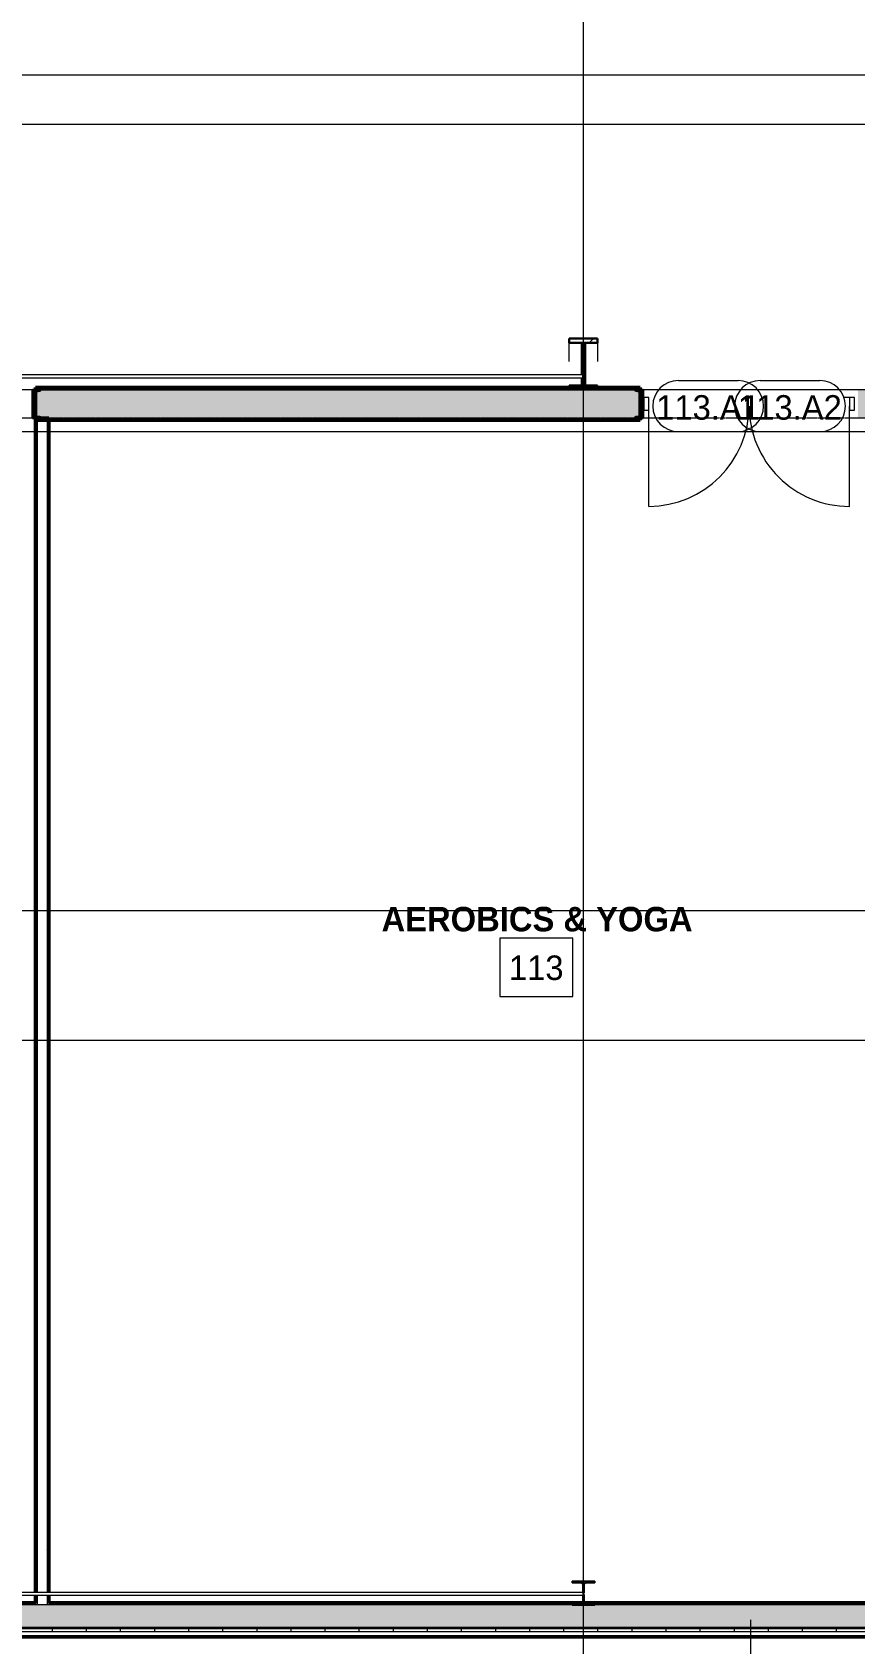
# Model space of a CAD drawing. Header units: inches. Extents: x 15537 to 31673, y -30778 to -16067.
# Drawn here: x 24629 to 24918, y -22801 to -22234 of the extents above; entities that cross this region are included whole.
import ezdxf

# ---------------------------------------------------------------- set-up
doc = ezdxf.new("R2010")
doc.units = ezdxf.units.IN
doc.header["$MEASUREMENT"] = 0
doc.linetypes.add('Grid Line 1_2_', pattern=[0.875, 0.5, -0.125, 0.125, -0.125])
for name, color, linetype, lineweight in [('A-AREA-IDEN', 2, 'Continuous', 9), ('A-DETL', 90, 'Continuous', 9), ('A-DOOR', 31, 'Continuous', 13), ('A-DOOR-IDEN', 31, 'Continuous', 9), ('A-FLOR', 192, 'Continuous', 13), ('A-GLAZ-CWMG', 51, 'Continuous', 9), ('A-WALL', 113, 'Continuous', 13), ('A-WALL-IDEN', 211, 'Continuous', 9), ('A-WALL-PATT', 111, 'Continuous', 50), ('G-ANNO-SYMB', 111, 'Continuous', 9), ('I-WALL', 2, 'Continuous', 13), ('S-BEAM', 12, 'Continuous', 9), ('S-COLS', 52, 'Continuous', 9), ('S-GRID', 1, 'Continuous', 9)]:
    doc.layers.add(name, color=color, linetype=linetype, lineweight=lineweight)
doc.styles.add('Century Gothic', font='GOTHIC.TTF', dxfattribs={"height": 8.622671})
doc.styles.add('Century Gothic_B', font='GOTHICB.TTF', dxfattribs={"height": 8.616719})
pattern_1 = [(0, (0, 0), (30.72, 7.68), [1.267, -21.773, 1.267, -21.773, -122.88]), (0, (0, 0), (30.72, 7.68), [-46.08, 1.267, -44.813, 1.267, -21.773, -53.76]), (0, (0, 0), (30.72, 7.68), [-115.2, 1.267, -14.093, 1.267, -37.133]), (120, (11.52, 3.84), (-22.0110751, 22.7643004), [1.267, -21.773, 1.267, -21.773, -122.88]), (120, (11.52, 3.84), (-22.0110751, 22.7643004), [-46.08, 1.267, -44.813, 1.267, -21.773, -53.76]), (120, (11.52, 3.84), (-22.0110751, 22.7643004), [-115.2, 1.267, -14.093, 1.267, -37.133]), (240, (15.36, 19.2), (-8.7089249, -30.4443004), [1.267, -21.773, 1.267, -21.773, -122.88]), (240, (15.36, 19.2), (-8.7089249, -30.4443004), [-46.08, 1.267, -44.813, 1.267, -21.773, -53.76]), (240, (15.36, 19.2), (-8.7089249, -30.4443004), [-115.2, 1.267, -14.093, 1.267, -37.133])]
pattern_2 = [(161.57, (0.48, 0.48), (-3.839953776, -1.544e-05), [0, -27.322, 3.034, 0]), (18.43, (-0.48, 0.48), (-3.839953776, 1.544e-05), [0, -27.322, 3.034, 0]), (108.43, (0.48, 0.48), (1.919622, -9.60052459), [9.106, -21.25]), (71.57, (-0.48, 0.48), (1.919622, 9.60052459), [9.106, -21.25])]
pattern_3 = [(225, (24822.89, -22360.053), (9.503515, -9.503515), []), (225, (24822.89, -22374.453), (9.503515, -9.503515), [])]

# ---------------------------------------------------------------- blocks, each defined once
blk = doc.blocks.new('W-Wide Flange-Column - B2_E-V5-First Floor Plan - Enlarged')
at = {"layer": 'S-COLS'}
h = blk.add_hatch(dxfattribs=at)
h.set_pattern_fill('FP_6', color=256, style=0, pattern_type=2)
h.set_pattern_definition([(225, (24822.89, -22783.178), (9.503515, -9.503515), []), (225, (24822.89, -22797.578), (9.503515, -9.503515), [])])
h.paths.add_polyline_path([(4, 4.12), (-4, 4.12), (-4, 3.69), (-0.84, 3.69), (-0.35, 3.49), (-0.14, 3), (-0.11, 0.65), (0.06, 0.73), (0.14, 0.73), (0.14, 3), (0.35, 3.49), (0.84, 3.69), (4, 3.69)], flags=0)
h.paths.add_polyline_path([(-0.14, -0.15), (-0.14, -3), (-0.35, -3.49), (-0.84, -3.69), (-4, -3.69), (-4, -4.13), (4, -4.13), (4, -3.69), (0.84, -3.69), (0.35, -3.49), (0.14, -3), (0.13, -0.27), (-0.06, -0.23)], flags=0)
at = {"layer": 'S-COLS', "lineweight": 30}
for p, q in [((4, 4.12), (-4, 4.12)), ((-4, 4.12), (-4, 3.69)), ((-4, 3.69), (-0.84, 3.69)), ((-0.14, 3), (-0.14, 0.62)), ((0.14, 0.73), (0.14, 3)), ((0.84, 3.69), (4, 3.69)), ((4, 3.69), (4, 4.12)), ((-0.84, -3.69), (-4, -3.69)), ((-4, -3.69), (-4, -4.13)), ((-4, -4.13), (4, -4.13)), ((-0.14, -0.15), (-0.14, -3)), ((0.14, -3), (0.14, -0.27)), ((4, -3.69), (0.84, -3.69)), ((4, -4.13), (4, -3.69))]:
    blk.add_line(p, q, dxfattribs=at)
for centre, start, end in [((-0.84, 3), 0, 90), ((0.84, 3), 90, 180), ((-0.84, -3), 270, 0), ((0.84, -3), 180, 270)]:
    blk.add_arc(centre, 0.691, start, end, dxfattribs=at)
blk = doc.blocks.new('columns and girder2 - one-V25-First Floor Plan - Enlarged')
at = {"layer": 'S-BEAM'}
h = blk.add_hatch(dxfattribs=at)
h.set_pattern_fill('FP_29', color=256, style=0, pattern_type=2)
h.set_pattern_definition(pattern_3)
h.paths.add_polyline_path([(0, -1.25), (-5, -1.25), (-5, -2), (5, -2), (5, -1.25)], flags=0)
h.paths.add_polyline_path([(5, -17.03), (-5, -17.03), (-5, -18.55), (5, -18.55)], flags=0)
h.paths.add_polyline_path([(5, -1204.89), (-5, -1204.89), (-5, -1206.4), (5, -1206.4)], flags=0)
h.paths.add_polyline_path([(-5, -1224.25), (-5, -1225), (5, -1225), (5, -1224.25)], flags=0)
h = blk.add_hatch(dxfattribs=at)
h.set_pattern_fill('FP_29', color=256, style=0, pattern_type=2)
h.set_pattern_definition(pattern_3)
h.paths.add_polyline_path([(0.29, -5.53), (0.36, -5.21), (0.3, -5.43)], flags=0)
h.paths.add_polyline_path([(0, -5.72), (0.22, -5.6), (0.05, -5.68), (0.01, -5.71)], flags=0)
h.paths.add_polyline_path([(0.29, -2), (-0.63, -2), (-0.63, -17.03), (0.62, -17.03), (0.62, -5.72), (-0.16, -5.67), (-0.32, -5.43), (-0.34, -5.22), (-0.22, -4.84), (-0.03, -4.73), (0.16, -4.72), (0.62, -4.72), (0.62, -2), (0.32, -2)], flags=0)
h.paths.add_polyline_path([(0.29, -1206.4), (-0.63, -1206.4), (-0.63, -1224.25), (0.62, -1224.25), (0.56, -1216.22), (-0.11, -1216.15), (-0.29, -1216.06), (-0.4, -1215.7), (-0.28, -1215.35), (0.01, -1215.21), (0.62, -1215.21), (0.62, -1206.4), (0.35, -1206.4)], flags=0)
at = {"layer": 'S-BEAM', "lineweight": 30}
for p, q in [((-5, -1.25), (-5, -2)), ((-5, -2), (5, -2)), ((0.62, -2), (-0.63, -2)), ((-0.63, -2), (-0.63, -17.03)), ((0.62, -4.72), (0.62, -2)), ((5, -2), (5, -1.25)), ((0.62, -17.03), (0.62, -5.72)), ((5, -17.03), (-5, -17.03)), ((-5, -17.03), (-5, -18.55)), ((-5, -18.55), (5, -18.55)), ((-0.63, -17.03), (0.62, -17.03)), ((5, -18.55), (5, -17.03))]:
    blk.add_line(p, q, dxfattribs=at)
at = {"layer": 'S-BEAM'}
for p, q in [((-5, -17.03), (-5, -10.42)), ((5, -10.42), (5, -17.03))]:
    blk.add_line(p, q, dxfattribs=at)
blk = doc.blocks.new('Round Bar - 1_-1257056-First Floor Plan - Enlarged')
at = {"layer": 'S-BEAM'}
for p, q in [((24678.59, -22354.33), (24533.39, -22354.33)), ((24533.39, -22355.33), (24678.59, -22355.33))]:
    blk.add_line(p, q, dxfattribs=at)
for start_param, end_param in [(0, 3.141593), (3.141593, 6.283185)]:
    blk.add_ellipse((24533.39, -22354.83), major_axis=(0, 0.5), ratio=0.73532, start_param=start_param, end_param=end_param, dxfattribs=at)
blk = doc.blocks.new('Round Bar - 1_-1257174-First Floor Plan - Enlarged')
at = {"layer": 'S-BEAM'}
for p, q in [((24822.89, -22354.33), (24677.63, -22354.33)), ((24677.69, -22355.33), (24822.89, -22355.33))]:
    blk.add_line(p, q, dxfattribs=at)
for start_param, end_param in [(0, 3.141593), (3.141593, 6.283185)]:
    blk.add_ellipse((24822.89, -22354.83), major_axis=(0, 0.5), ratio=0.73532, start_param=start_param, end_param=end_param, dxfattribs=at)
blk = doc.blocks.new('Round Bar - 1_-1264636-First Floor Plan - Enlarged')
at = {"layer": 'S-BEAM'}
for p, q in [((24678.94, -22782.91), (24533.34, -22782.91)), ((24533.34, -22783.91), (24678.92, -22783.91))]:
    blk.add_line(p, q, dxfattribs=at)
for start_param, end_param in [(0, 3.141593), (3.141593, 6.283185)]:
    blk.add_ellipse((24533.34, -22783.41), major_axis=(0, 0.5), ratio=0.440323, start_param=start_param, end_param=end_param, dxfattribs=at)
blk = doc.blocks.new('Round Bar - 1_-1264677-First Floor Plan - Enlarged')
at = {"layer": 'S-BEAM'}
for p, q in [((24677.32, -22783.91), (24822.91, -22783.91)), ((24822.91, -22782.91), (24677.33, -22782.91))]:
    blk.add_line(p, q, dxfattribs=at)
for start_param, end_param in [(0, 3.141593), (3.141593, 6.283185)]:
    blk.add_ellipse((24822.91, -22783.41), major_axis=(0, 0.5), ratio=0.440323, start_param=start_param, end_param=end_param, dxfattribs=at)
blk = doc.blocks.new('Door_Single_Storefront - one-1371410-First Floor Plan - Enlarged')
at = {"layer": 'A-DOOR'}
blk.add_line((-17.65625, -35.3125), (-17.65625, 0), dxfattribs=at)
blk.add_arc((-17.65625, 0), 35.3125, 270, 0, dxfattribs=at)
blk = doc.blocks.new('Rectangular Mullion - Interior 1_75_ x 4_5_-1318268-First Floor Plan - Enlarged')
at = {"layer": 'A-GLAZ-CWMG', "lineweight": 20}
for p, q in [((-1.75, 1.5), (0, 1.5)), ((-1.75, -3), (-1.75, 1.5)), ((0, 1.5), (0, -3)), ((0, -3), (-1.75, -3))]:
    blk.add_line(p, q, dxfattribs=at)
blk = doc.blocks.new('Rectangular Mullion - Interior 1_75_ x 4_5_-1318283-First Floor Plan - Enlarged')
at = {"layer": 'A-GLAZ-CWMG', "lineweight": 20}
for p, q in [((0, 1.5), (-1.75, 1.5)), ((-1.75, 1.5), (-1.75, -3)), ((0, -3), (0, 1.5)), ((-1.75, -3), (0, -3))]:
    blk.add_line(p, q, dxfattribs=at)
blk = doc.blocks.new('Door_Single_Storefront - one-1371411-First Floor Plan - Enlarged')
at = {"layer": 'A-DOOR'}
blk.add_line((-17.65625, 35.3125), (-17.65625, 0), dxfattribs=at)
blk.add_arc((-17.65625, 0), 35.3125, 360, 90, dxfattribs=at)
blk = doc.blocks.new('Door Tag - Door Tag-4658-First Floor Plan - Enlarged')
at = {"layer": 'A-DOOR-IDEN', "color": 153}
for p, q in [((-0.109375, 0.09375), (0.109375, 0.09375)), ((-0.109375, -0.09375), (0.109375, -0.09375))]:
    blk.add_line(p, q, dxfattribs=at)
for centre, start, end in [((-0.109375, 0), 90, 270), ((0.109375, 0), 270, 90)]:
    blk.add_arc(centre, 0.09375, start, end, dxfattribs=at)

msp = doc.modelspace()

# ---------------------------------------------------------------- hatches: boundary and pattern name
at = {"layer": 'A-WALL-PATT', "lineweight": 9}
h = msp.add_hatch(dxfattribs=at)
h.set_pattern_fill('FP_14', color=256, style=0, pattern_type=2)
h.set_pattern_definition(pattern_2)
h.paths.add_polyline_path([(25739.51523, -22369.55281), (25739.51523, -22359.55281), (25562.76523, -22359.55281), (25562.76523, -22369.55281), (25610.65004, -22369.55281)], flags=0)
h.paths.add_polyline_path([(25482.26523, -22369.55281), (25482.26523, -22359.55281), (25160.76523, -22359.55281), (25160.76523, -22369.55281), (25307.76523, -22369.55281)], flags=0)
h.paths.add_polyline_path([(25118.76523, -22369.55281), (25118.76523, -22359.55281), (24919.51523, -22359.55281), (24919.51523, -22369.55281), (24927.20856, -22369.55281)], flags=0)
h.paths.add_polyline_path([(24842.89023, -22369.55281), (24842.89023, -22359.55281), (24630.01523, -22359.55281), (24630.01523, -22369.55281), (24756.34706, -22369.55281)], flags=0)
h.paths.add_polyline_path([(22799.39023, -22369.55281), (22799.39023, -22359.55281), (22781.38923, -22359.55281), (22781.38923, -22369.55281)], flags=0)
h = msp.add_hatch(dxfattribs=at)
h.set_pattern_fill('FP_13', color=256, style=0, pattern_type=2)
h.set_pattern_definition(pattern_1)
h.paths.add_polyline_path([(24630.01523, -22787.30281), (24630.64023, -22787.30281), (24630.64023, -22783.91219), (24630.01523, -22783.91219), (24630.01523, -22786.55281)], flags=0)
h.paths.add_polyline_path([(24630.02069, -22782.91219), (24630.64023, -22782.91219), (24630.64023, -22370.17781), (24634.14023, -22370.17781), (24634.14023, -22369.55281), (24630.01523, -22369.55281), (24630.01523, -22782.91219)], flags=0)
h = msp.add_hatch(dxfattribs=at)
h.set_pattern_fill('FP_13', color=256, style=0, pattern_type=2)
h.set_pattern_definition(pattern_1)
h.paths.add_polyline_path([(24634.76523, -22787.30281), (24634.76126, -22783.91219), (24634.14023, -22783.91219), (24634.14023, -22787.30281)], flags=0)
h.paths.add_polyline_path([(24634.14023, -22782.91219), (24634.76523, -22782.91219), (24634.76523, -22369.55281), (24634.14023, -22369.55281), (24634.14023, -22781.0232)], flags=0)
h = msp.add_hatch(dxfattribs=at)
h.set_pattern_fill('FP_14', color=256, style=0, pattern_type=2)
h.set_pattern_definition(pattern_2)
h.paths.add_polyline_path([(25073.32773, -22795.30281), (25073.32773, -22787.30281), (24244.76523, -22787.30281), (24244.76523, -22795.30281), (24927.20856, -22795.30281)], flags=0)
h = msp.add_hatch(dxfattribs=at)
h.set_pattern_fill('FP_16', color=256, style=0, pattern_type=2)
h.set_pattern_definition([(0, (0, 0), (0, 12), []), (90, (0, 0), (-12, 7e-16), [])])
h.paths.add_polyline_path([(24585.48782, -22796.80281), (25073.32773, -22796.80281), (25073.32773, -22795.80281), (24244.76523, -22795.80281), (24244.76523, -22796.80281)], flags=0)
at = {"layer": 'S-COLS'}
h = msp.add_hatch(dxfattribs=at)
h.set_pattern_fill('FP_11', color=256, style=0, pattern_type=2)
h.set_pattern_definition([(45, (0, 0), (-9.503515, 9.503515), []), (45, (0, 14.4), (-9.503515, 9.503515), [])])
h.paths.add_polyline_path([(24629.01523, -22369.55281), (24631.90523, -22369.55281), (24631.77752, -22369.24451), (24631.46923, -22369.11681), (24629.54123, -22368.81145), (24629.54123, -22360.29418), (24631.46923, -22359.98881), (24631.77752, -22359.86111), (24631.90523, -22359.55281), (24629.01523, -22359.55281)], flags=0)

# ---------------------------------------------------------------- linework, layer by layer
at = {"layer": 'A-AREA-IDEN', "flags": 128}
msp.add_lwpolyline([(24793.4208, -22552.62761), (24793.4208, -22573.19903), (24819.1308, -22573.19903), (24819.1308, -22552.62761)], close=True, dxfattribs=at)
at = {"layer": 'A-DETL'}
msp.add_line((24917.39023, -22362.30281), (24914.64023, -22362.30281), dxfattribs=at)
at = {"layer": 'A-FLOR'}
msp.add_line((24603.39023, -22266.05281), (26271.39023, -22266.05281), dxfattribs=at)
at = {"layer": 'A-WALL'}
for p, q in [((24630.01523, -22359.55281), (24842.89023, -22359.55281)), ((24634.14023, -22370.17781), (24630.64023, -22370.17781)), ((24630.64023, -22370.17781), (24630.64023, -22782.93978)), ((24634.14023, -22370.17781), (24634.14023, -22782.93814)), ((24634.76523, -22369.55281), (24842.89023, -22369.55281)), ((24818.89023, -22787.30281), (24537.39023, -22787.30281)), ((24630.01523, -22786.55281), (24630.01523, -22787.30281)), ((24630.64023, -22783.89951), (24630.64023, -22787.30281)), ((24634.14023, -22783.90037), (24634.14023, -22787.30281)), ((24634.76523, -22786.55281), (24634.76523, -22787.30281)), ((25073.32773, -22787.30281), (24826.89023, -22787.30281)), ((25074.07773, -22796.80281), (24244.01523, -22796.80281)), ((25074.07773, -22798.30281), (24244.01523, -22798.30281)), ((25073.32773, -22795.30281), (24244.76523, -22795.30281)), ((25073.32773, -22795.80281), (24244.76523, -22795.80281))]:
    msp.add_line(p, q, dxfattribs=at)
at = {"layer": 'A-WALL', "lineweight": 50}
for p, q in [((24630.01523, -22786.55281), (24533.69009, -22786.55281)), ((24822.59036, -22786.55281), (24634.76523, -22786.55281)), ((24965.26523, -22786.55281), (24823.19009, -22786.55281)), ((24244.01523, -22798.61531), (25074.07773, -22798.61531))]:
    msp.add_line(p, q, dxfattribs=at)
at = {"layer": 'A-WALL-IDEN', "color": 153}
msp.add_line((24881.67721, -22792.58406), (24881.67721, -22818.22918), dxfattribs=at)
at = {"layer": 'G-ANNO-SYMB'}
for p, q in [((26314.63338, -22248.83309), (22003.89418, -22248.83309)), ((26313.52018, -22374.35697), (21997.29287, -22374.35697)), ((26309.88791, -22588.63029), (21993.6606, -22588.63029))]:
    msp.add_line(p, q, dxfattribs=at)
at = {"layer": 'I-WALL', "lineweight": 50}
for p, q in [((24842.89023, -22358.80281), (24630.01523, -22358.80281)), ((24630.01523, -22358.80281), (24630.01523, -22782.94008)), ((24842.89023, -22370.30281), (24842.89023, -22358.80281)), ((24634.76523, -22369.55281), (24630.01523, -22369.55281)), ((24630.01523, -22370.30281), (24842.89023, -22370.30281)), ((24634.76523, -22782.93785), (24634.76523, -22369.55281)), ((24630.01523, -22783.89936), (24630.01523, -22786.55281)), ((24634.76523, -22786.55281), (24634.76523, -22783.90053))]:
    msp.add_line(p, q, dxfattribs=at)
at = {"layer": 'S-COLS', "lineweight": 30}
for p, q in [((24631.90523, -22359.55281), (24629.01523, -22359.55281)), ((24629.01523, -22359.55281), (24629.01523, -22369.55281)), ((24629.54123, -22360.29418), (24631.46923, -22359.98881)), ((24629.54123, -22368.81145), (24629.54123, -22360.29418)), ((24843.89023, -22359.55281), (24841.00023, -22359.55281)), ((24841.43623, -22359.98881), (24843.36423, -22360.29418)), ((24843.36423, -22360.29418), (24843.36423, -22368.81145)), ((24843.89023, -22369.55281), (24843.89023, -22359.55281)), ((24629.01523, -22369.55281), (24631.90523, -22369.55281)), ((24631.46923, -22369.11681), (24629.54123, -22368.81145)), ((24841.00023, -22369.55281), (24843.89023, -22369.55281)), ((24843.36423, -22368.81145), (24841.43623, -22369.11681))]:
    msp.add_line(p, q, dxfattribs=at)
for centre, start, end in [((24631.46923, -22359.55281), 270, 0), ((24841.43623, -22359.55281), 180, 270), ((24631.46923, -22369.55281), 0, 90), ((24841.43623, -22369.55281), 90, 180)]:
    msp.add_arc(centre, 0.436, start, end, dxfattribs=at)
at = {"layer": 'S-GRID', "linetype": 'Grid Line 1_2_'}
for p, q in [((24822.89023, -23095.79981), (24822.89023, -20550.05281)), ((24822.89023, -23413.24119), (24822.89023, -20902.42781)), ((26719.06441, -22359.55281), (22653.5125, -22359.55281)), ((27097.46684, -22359.55281), (22737.5125, -22359.55281)), ((27049.46684, -22369.55281), (22737.5125, -22369.55281)), ((26427.34156, -22543.05281), (21471.35909, -22543.05281)), ((26719.06441, -22543.05281), (21790.20666, -22543.05281)), ((26427.34156, -22787.30281), (21471.35909, -22787.30281)), ((26719.06441, -22787.30281), (21790.20666, -22787.30281)), ((26379.34156, -22795.30281), (21519.35909, -22795.30281)), ((26671.06441, -22795.30281), (21852.86259, -22795.30281))]:
    msp.add_line(p, q, dxfattribs=at)

# ---------------------------------------------------------------- block references
at = {"layer": 'A-DOOR'}
msp.add_blockref('Door_Single_Storefront - one-1371410-First Floor Plan - Enlarged', (24863.54648, -22365.30281), dxfattribs=at)
at = {"layer": 'A-DOOR', "rotation": 180}
msp.add_blockref('Door_Single_Storefront - one-1371411-First Floor Plan - Enlarged', (24898.85898, -22365.30281), dxfattribs=at)
at = {"layer": 'A-DOOR-IDEN', "color": 153, "xscale": 95.99999999999994, "yscale": 95.99999999999994, "zscale": 95.99999999999994}
for p in [(24866.79542, -22365.30281), (24895.61003, -22365.30281)]:
    msp.add_blockref('Door Tag - Door Tag-4658-First Floor Plan - Enlarged', p, dxfattribs=at)
at = {"layer": 'A-GLAZ-CWMG', "rotation": 180}
msp.add_blockref('Rectangular Mullion - Interior 1_75_ x 4_5_-1318283-First Floor Plan - Enlarged', (24844.14023, -22365.30281), dxfattribs=at)
at = {"layer": 'A-GLAZ-CWMG', "extrusion": (0, 0, -1), "rotation": 180}
msp.add_blockref('Rectangular Mullion - Interior 1_75_ x 4_5_-1318268-First Floor Plan - Enlarged', (-24918.26523, -22365.30281), dxfattribs=at)
at = {"layer": 'S-BEAM', "rotation": 180}
msp.add_blockref('columns and girder2 - one-V25-First Floor Plan - Enlarged', (24822.89023, -22360.05281), dxfattribs=at)
at = {"layer": 'S-BEAM'}
for name in ['Round Bar - 1_-1257056-First Floor Plan - Enlarged', 'Round Bar - 1_-1257174-First Floor Plan - Enlarged', 'Round Bar - 1_-1264636-First Floor Plan - Enlarged', 'Round Bar - 1_-1264677-First Floor Plan - Enlarged']:
    msp.add_blockref(name, (0, 0), dxfattribs=at)
at = {"layer": 'S-COLS', "rotation": 180}
msp.add_blockref('W-Wide Flange-Column - B2_E-V5-First Floor Plan - Enlarged', (24822.89023, -22783.17781), dxfattribs=at)

# ---------------------------------------------------------------- texts
at = {"layer": 'A-AREA-IDEN', "attachment_point": 2}
for s, insert, char_height, width, line_spacing_factor, style in [('AEROBICS & YOGA', (24806.56183, -22541.60373), 8.6167192, 130.788, 0.984796, 'Century Gothic_B'), ('113', (24806.2758, -22558.71922), 8.622671, 23.652, 0.984117, 'Century Gothic')]:
    msp.add_mtext(s, dxfattribs=dict(at, insert=insert, char_height=char_height, width=width, line_spacing_factor=line_spacing_factor, style=style))
at = {"layer": 'A-DOOR-IDEN', "char_height": 8.622671, "width": 46.008, "attachment_point": 2, "line_spacing_factor": 0.984117, "style": 'Century Gothic'}
for s, insert in [('113.A1', (24866.75409, -22361.4715)), ('113.A2', (24895.56871, -22361.4715))]:
    msp.add_mtext(s, dxfattribs=dict(at, insert=insert))

doc.saveas('drawing.dxf')
